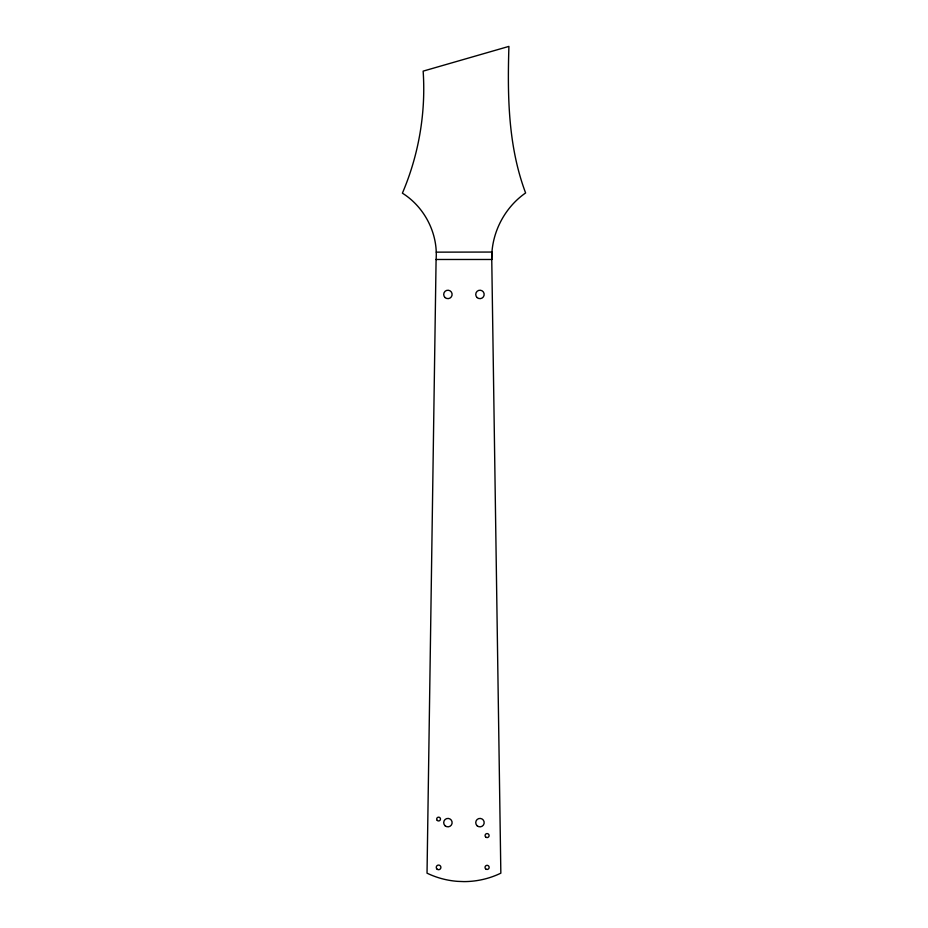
<?xml version="1.0" encoding="UTF-8"?>
<svg xmlns="http://www.w3.org/2000/svg" width="928" height="928" viewBox="0 0 928 928"><rect width="100%" height="100%" fill="white"/><g stroke="black" fill="none" stroke-linecap="round" stroke-linejoin="round"><path stroke-width="1.39" d="M436.09 259.48L427.031 873.167A84.947 84.947 0 0 0 457.574 881.356L463.942 881.6A84.947 84.947 0 0 0 500.842 873.167L491.759 259.48C491.132 233.496 504.264 207.768 525.608 192.954C507.999 146.056 507.407 95.654 508.915 46.4L423.145 71.131C425.975 112.717 418.795 154.848 402.392 193.163C424.537 207.014 438.12 233.392 436.09 259.48L491.759 259.48M491.77 259.48L491.956 252.056L436.264 252.149M437.25 820.398A1.891 1.891 0 0 0 440.417 819.552A1.891 1.891 0 0 0 438.097 817.232A1.891 1.891 0 0 0 437.25 820.398M485.669 836.998A2.018 2.018 0 0 0 489.033 836.093A2.018 2.018 0 0 0 486.562 833.634A2.018 2.018 0 0 0 485.669 836.998M436.949 869.026A2.32 2.32 0 0 0 440.823 867.982A2.32 2.32 0 0 0 437.981 865.14A2.32 2.32 0 0 0 436.949 869.026M485.634 868.84A2.053 2.053 0 0 0 489.079 867.912A2.053 2.053 0 0 0 486.562 865.395A2.053 2.053 0 0 0 485.634 868.84M445.138 825.804A4.222 4.222 0 0 0 452.052 823.449A4.222 4.222 0 0 0 446.565 818.635A4.222 4.222 0 0 0 445.138 825.804M477.178 825.804A4.222 4.222 0 0 0 484.103 823.449A4.222 4.222 0 0 0 478.604 818.635A4.222 4.222 0 0 0 477.178 825.804M445.127 297.598A4.222 4.222 0 0 0 452.04 295.255A4.222 4.222 0 0 0 446.554 290.441A4.222 4.222 0 0 0 445.127 297.598M477.166 297.598A4.222 4.222 0 0 0 484.091 295.255A4.222 4.222 0 0 0 478.593 290.441A4.222 4.222 0 0 0 477.166 297.598"/></g></svg>
